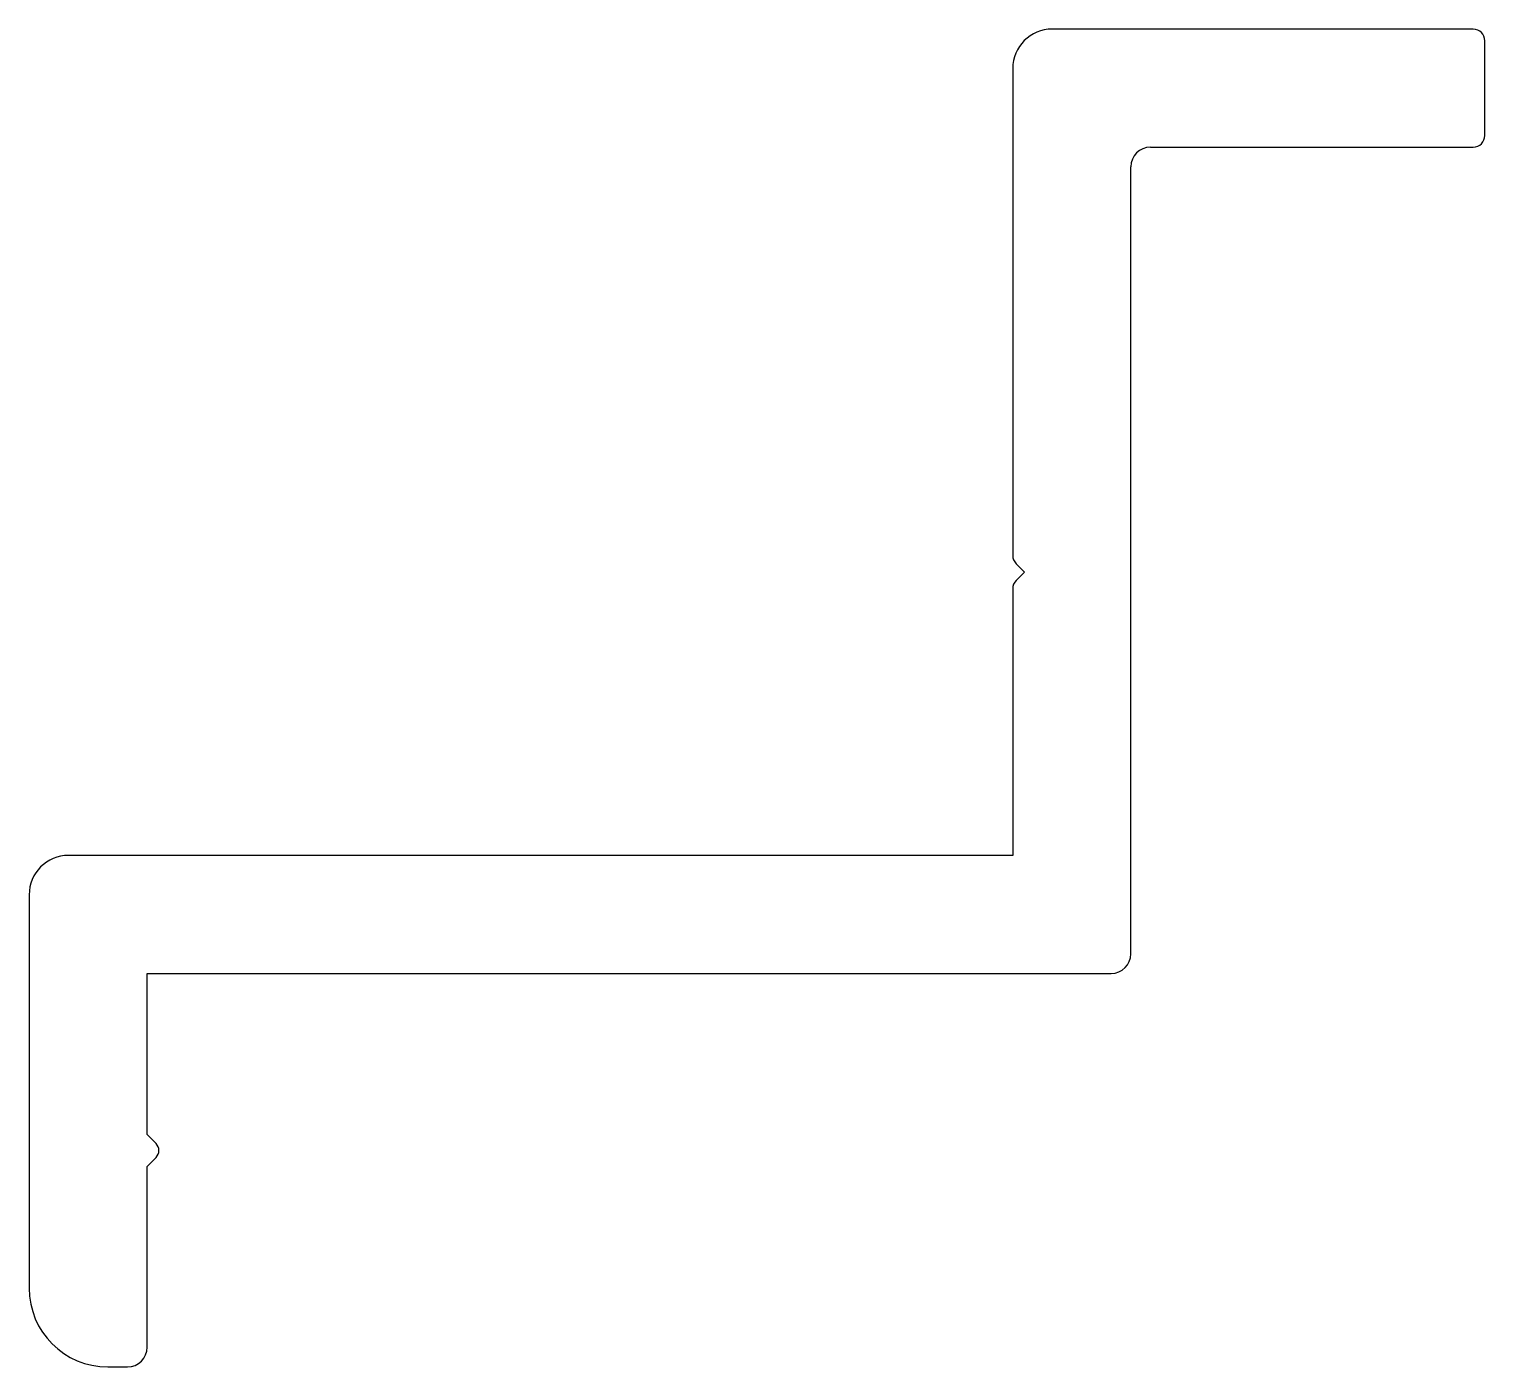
# Model space of a CAD drawing. Extents: x 2122.7 to 2159.7, y 1695.2 to 1729.2.
import ezdxf

# ---------------------------------------------------------------- set-up
doc = ezdxf.new("R2010")
doc.units = 0
doc.layers.get('0').update_dxf_attribs({"linetype": 'CONTINUOUS'})

msp = doc.modelspace()

# ---------------------------------------------------------------- linework, layer by layer
for p, q in [((2159.436, 1729.181), (2148.736, 1729.181)), ((2159.736, 1726.481), (2159.736, 1728.881)), ((2147.736, 1728.181), (2147.736, 1715.805)), ((2151.236, 1726.181), (2159.436, 1726.181)), ((2150.736, 1705.681), (2150.736, 1725.681)), ((2147.823, 1715.593), (2148.036, 1715.381)), ((2148.036, 1715.381), (2147.823, 1715.169)), ((2147.736, 1714.957), (2147.736, 1708.181)), ((2147.736, 1708.181), (2123.736, 1708.181)), ((2122.736, 1707.181), (2122.736, 1697.181)), ((2125.736, 1701.085), (2125.736, 1705.181)), ((2125.736, 1705.181), (2150.236, 1705.181)), ((2125.962, 1700.858), (2125.736, 1701.085)), ((2125.736, 1700.278), (2125.962, 1700.504)), ((2125.736, 1695.681), (2125.736, 1700.278)), ((2124.736, 1695.181), (2125.236, 1695.181))]:
    msp.add_line(p, q)
for centre, radius, start, end in [((2148.736, 1728.181), 1, 90, 180), ((2159.436, 1728.881), 0.3, 0.0023, 89.986), ((2159.436, 1726.481), 0.3, 270.014, 359.9977), ((2151.236, 1725.681), 0.5, 90, 180), ((2148.036, 1715.805), 0.3, 179.9993, 225.0061), ((2148.036, 1714.957), 0.3, 134.9939, 179.989), ((2123.736, 1707.181), 1, 90, 180), ((2150.236, 1705.681), 0.5, 270, 0), ((2125.786, 1700.681), 0.25, 314.9942, 45.0058), ((2124.736, 1697.181), 2, 180, 270), ((2125.236, 1695.681), 0.5, 270, 360)]:
    msp.add_arc(centre, radius, start, end)

doc.saveas('drawing.dxf')
